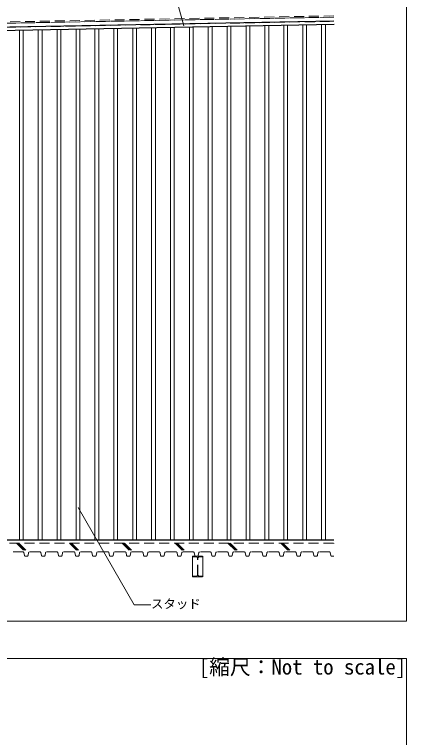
# Model space of a CAD drawing. Units: millimetres on the paper, with parts at other scales. Extents: x -195 to 195, y -140 to 138.
# Drawn here: x -49.2 to -2, y 3 to 90.1 of the extents above; entities that cross this region are included whole.
import ezdxf
from ezdxf.enums import TextEntityAlignment as Align

# ---------------------------------------------------------------- set-up
doc = ezdxf.new("R2010")
doc.units = ezdxf.units.MM
doc.linetypes.add('DASHED1', pattern=[1.8, 1.2, -0.6])
doc.linetypes.add('DASHED3', pattern=[4, 3, -1])
for name, color, linetype, lineweight in [('A-2_スタッド', 3, 'Continuous', 18), ('A-3_ランナー', 2, 'Continuous', 25), ('A-4_補強材', 4, 'DASHED1', 9), ('A-6_文字・矢印', 7, 'Continuous', 18), ('A-9_躯体他', 4, 'DASHED1', 9), ('F-3_ランナー', 4, 'Continuous', 9)]:
    doc.layers.add(name, color=color, linetype=linetype, lineweight=lineweight)
doc.layers.add('F-6_文字・矢印', color=4, linetype='Continuous')
doc.styles.add('ＭＳ ゴシック', font='')
doc.styles.get('ＭＳ ゴシック').set_extended_font_data('MS Gothic')

msp = doc.modelspace()

# ---------------------------------------------------------------- linework, layer by layer
at = {"layer": 'A-2_スタッド'}
for p, q in [((-48.574, 26.781), (-48.574, 88.187)), ((-48.124, 26.781), (-48.124, 88.196)), ((-46.299, 26.781), (-46.299, 88.229)), ((-45.849, 26.781), (-45.849, 88.238)), ((-44.024, 26.781), (-44.024, 88.271)), ((-43.574, 26.781), (-43.574, 88.28)), ((-41.749, 26.781), (-41.749, 88.313)), ((-41.299, 26.781), (-41.299, 88.321)), ((-39.474, 26.781), (-39.474, 88.355)), ((-39.024, 26.781), (-39.024, 88.363)), ((-37.199, 26.781), (-37.199, 88.397)), ((-36.749, 26.781), (-36.749, 88.405)), ((-34.924, 26.781), (-34.924, 88.439)), ((-34.474, 26.781), (-34.474, 88.447)), ((-32.649, 26.781), (-32.649, 88.481)), ((-32.199, 26.781), (-32.199, 88.489)), ((-30.374, 26.781), (-30.374, 88.523)), ((-29.924, 26.781), (-29.924, 88.531)), ((-28.099, 26.781), (-28.099, 88.565)), ((-27.649, 26.781), (-27.649, 88.573)), ((-25.824, 26.781), (-25.824, 88.607)), ((-25.374, 26.781), (-25.374, 88.615)), ((-23.549, 26.781), (-23.549, 88.649)), ((-23.099, 26.781), (-23.099, 88.657)), ((-21.274, 26.781), (-21.274, 88.691)), ((-20.824, 26.781), (-20.824, 88.699)), ((-18.999, 26.781), (-18.999, 88.733)), ((-18.549, 26.781), (-18.549, 88.741)), ((-16.724, 26.781), (-16.724, 88.775)), ((-16.274, 26.781), (-16.274, 88.783)), ((-14.449, 26.781), (-14.449, 88.817)), ((-13.999, 26.781), (-13.999, 88.825)), ((-12.174, 26.781), (-12.174, 88.859)), ((-11.724, 26.781), (-11.724, 88.867))]:
    msp.add_line(p, q, dxfattribs=at)
at = {"layer": 'A-3_ランナー'}
for p, q in [((-10.684, 88.886), (-73.592, 87.726)), ((-73.599, 26.781), (-10.7, 26.781))]:
    msp.add_line(p, q, dxfattribs=at)
msp.add_lwpolyline([(-10.691, 89.286), (-73.599, 88.126), (-73.592, 87.726)], dxfattribs=at)
at = {"layer": 'A-4_補強材'}
for p, q in [((-73.599, 88.626), (-10.7, 89.786)), ((-73.599, 88.126), (-10.691, 89.286))]:
    msp.add_line(p, q, dxfattribs=at)
at = {"layer": 'A-6_文字・矢印'}
for p, q in [((-31.731, 99.735), (-28.787, 88.749)), ((-34.731, 18.953), (-41.496, 30.671)), ((-32.731, 18.953), (-34.731, 18.953))]:
    msp.add_line(p, q, dxfattribs=at)
at = {"layer": 'A-9_躯体他'}
for p, q in [((-10.7, 89.946), (-74.599, 88.767)), ((-10.7, 89.786), (-74.599, 88.607)), ((-89.349, 26.381), (-10.7, 26.381)), ((-48.911, 26.381), (-47.861, 25.331)), ((-48.784, 26.381), (-47.734, 25.331)), ((-48.656, 26.381), (-47.606, 25.331)), ((-42.547, 26.381), (-41.497, 25.331)), ((-42.42, 26.381), (-41.37, 25.331)), ((-42.292, 26.381), (-41.242, 25.331)), ((-36.183, 26.381), (-35.133, 25.331)), ((-36.056, 26.381), (-35.006, 25.331)), ((-35.928, 26.381), (-34.878, 25.331)), ((-29.819, 26.381), (-28.769, 25.331)), ((-29.692, 26.381), (-28.642, 25.331)), ((-29.564, 26.381), (-28.514, 25.331)), ((-23.455, 26.381), (-22.405, 25.331)), ((-23.328, 26.381), (-22.278, 25.331)), ((-23.2, 26.381), (-22.15, 25.331)), ((-17.091, 26.381), (-16.041, 25.331)), ((-16.964, 26.381), (-15.914, 25.331)), ((-16.836, 26.381), (-15.786, 25.331)), ((-10.727, 26.381), (-10.7, 26.354)), ((-48.131, 25.331), (-49.417, 25.331)), ((-46.081, 25.331), (-47.367, 25.331)), ((-44.031, 25.331), (-45.317, 25.331)), ((-41.981, 25.331), (-43.267, 25.331)), ((-39.931, 25.331), (-41.217, 25.331)), ((-37.881, 25.331), (-39.167, 25.331)), ((-35.831, 25.331), (-37.117, 25.331)), ((-33.781, 25.331), (-35.067, 25.331)), ((-31.731, 25.331), (-33.017, 25.331)), ((-29.681, 25.331), (-30.967, 25.331)), ((-27.631, 25.331), (-28.917, 25.331)), ((-25.581, 25.331), (-26.867, 25.331)), ((-23.531, 25.331), (-24.817, 25.331)), ((-21.481, 25.331), (-22.767, 25.331)), ((-19.431, 25.331), (-20.717, 25.331)), ((-17.381, 25.331), (-18.667, 25.331)), ((-15.331, 25.331), (-16.617, 25.331)), ((-13.281, 25.331), (-14.567, 25.331)), ((-11.231, 25.331), (-12.517, 25.331)), ((-47.965, 24.911), (-48.033, 25.251)), ((-47.631, 24.831), (-47.867, 24.831)), ((-47.465, 25.251), (-47.533, 24.911)), ((-45.915, 24.911), (-45.983, 25.251)), ((-45.581, 24.831), (-45.817, 24.831)), ((-45.415, 25.251), (-45.483, 24.911)), ((-43.865, 24.911), (-43.933, 25.251)), ((-43.767, 24.831), (-43.649, 24.831)), ((-43.531, 24.831), (-43.649, 24.831)), ((-43.365, 25.251), (-43.433, 24.911)), ((-41.815, 24.911), (-41.883, 25.251)), ((-41.481, 24.831), (-41.717, 24.831)), ((-41.315, 25.251), (-41.383, 24.911)), ((-39.765, 24.911), (-39.833, 25.251)), ((-39.431, 24.831), (-39.667, 24.831)), ((-39.265, 25.251), (-39.333, 24.911)), ((-37.715, 24.911), (-37.783, 25.251)), ((-37.617, 24.831), (-37.499, 24.831)), ((-37.381, 24.831), (-37.499, 24.831)), ((-37.215, 25.251), (-37.283, 24.911)), ((-35.665, 24.911), (-35.733, 25.251)), ((-35.331, 24.831), (-35.567, 24.831)), ((-35.165, 25.251), (-35.233, 24.911)), ((-33.615, 24.911), (-33.683, 25.251)), ((-33.281, 24.831), (-33.517, 24.831)), ((-33.115, 25.251), (-33.183, 24.911)), ((-31.565, 24.911), (-31.633, 25.251)), ((-31.467, 24.831), (-31.349, 24.831)), ((-31.231, 24.831), (-31.349, 24.831)), ((-31.065, 25.251), (-31.133, 24.911)), ((-29.515, 24.911), (-29.583, 25.251)), ((-29.181, 24.831), (-29.417, 24.831)), ((-29.015, 25.251), (-29.083, 24.911)), ((-27.724, 24.831), (-27.724, 24.741)), ((-27.724, 24.831), (-26.474, 24.831)), ((-27.279, 24.741), (-27.724, 24.741)), ((-27.465, 24.911), (-27.533, 25.251)), ((-27.131, 24.831), (-27.367, 24.831)), ((-27.129, 22.571), (-27.129, 24.591)), ((-27.069, 22.571), (-27.069, 24.591)), ((-26.965, 25.251), (-27.033, 24.911)), ((-26.919, 24.741), (-26.474, 24.741)), ((-26.474, 24.831), (-26.474, 24.741)), ((-25.415, 24.911), (-25.483, 25.251)), ((-25.317, 24.831), (-25.199, 24.831)), ((-25.081, 24.831), (-25.199, 24.831)), ((-24.915, 25.251), (-24.983, 24.911)), ((-23.365, 24.911), (-23.433, 25.251)), ((-23.031, 24.831), (-23.267, 24.831)), ((-22.865, 25.251), (-22.933, 24.911)), ((-21.315, 24.911), (-21.383, 25.251)), ((-20.981, 24.831), (-21.217, 24.831)), ((-20.815, 25.251), (-20.883, 24.911)), ((-19.265, 24.911), (-19.333, 25.251)), ((-19.167, 24.831), (-19.049, 24.831)), ((-18.931, 24.831), (-19.049, 24.831)), ((-18.765, 25.251), (-18.833, 24.911)), ((-17.215, 24.911), (-17.283, 25.251)), ((-16.881, 24.831), (-17.117, 24.831)), ((-16.715, 25.251), (-16.783, 24.911)), ((-15.165, 24.911), (-15.233, 25.251)), ((-14.831, 24.831), (-15.067, 24.831)), ((-14.665, 25.251), (-14.733, 24.911)), ((-13.115, 24.911), (-13.183, 25.251)), ((-13.017, 24.831), (-12.899, 24.831)), ((-12.781, 24.831), (-12.899, 24.831)), ((-12.615, 25.251), (-12.683, 24.911)), ((-11.065, 24.911), (-11.133, 25.251)), ((-10.731, 24.831), (-10.967, 24.831)), ((-27.279, 22.421), (-27.724, 22.421)), ((-27.724, 22.421), (-27.724, 22.331)), ((-27.724, 22.331), (-26.474, 22.331)), ((-26.919, 22.421), (-26.474, 22.421)), ((-26.474, 22.421), (-26.474, 22.331))]:
    msp.add_line(p, q, dxfattribs=at)
at = {"layer": 'A-9_躯体他', "linetype": 'DASHED3'}
for p, q in [((-27.724, 24.741), (-27.724, 22.421)), ((-26.474, 22.421), (-26.474, 24.741))]:
    msp.add_line(p, q, dxfattribs=at)
at = {"layer": 'A-9_躯体他'}
for centre, radius, start, end in [((-48.131, 25.231), 0.1, 11.30993, 90), ((-47.367, 25.231), 0.1, 90, 168.69007), ((-46.081, 25.231), 0.1, 11.30993, 90), ((-45.317, 25.231), 0.1, 90, 168.69007), ((-44.031, 25.231), 0.1, 11.30993, 90), ((-43.267, 25.231), 0.1, 90, 168.69007), ((-41.981, 25.231), 0.1, 11.30993, 90), ((-41.217, 25.231), 0.1, 90, 168.69007), ((-39.931, 25.231), 0.1, 11.30993, 90), ((-39.167, 25.231), 0.1, 90, 168.69007), ((-37.881, 25.231), 0.1, 11.30993, 90), ((-37.117, 25.231), 0.1, 90, 168.69007), ((-35.831, 25.231), 0.1, 11.30993, 90), ((-35.067, 25.231), 0.1, 90, 168.69007), ((-33.781, 25.231), 0.1, 11.30993, 90), ((-33.017, 25.231), 0.1, 90, 168.69007), ((-31.731, 25.231), 0.1, 11.30993, 90), ((-30.967, 25.231), 0.1, 90, 168.69007), ((-29.681, 25.231), 0.1, 11.30993, 90), ((-28.917, 25.231), 0.1, 90, 168.69007), ((-27.631, 25.231), 0.1, 11.30993, 90), ((-26.867, 25.231), 0.1, 90, 168.69007), ((-25.581, 25.231), 0.1, 11.30993, 90), ((-24.817, 25.231), 0.1, 90, 168.69007), ((-23.531, 25.231), 0.1, 11.30993, 90), ((-22.767, 25.231), 0.1, 90, 168.69007), ((-21.481, 25.231), 0.1, 11.30993, 90), ((-20.717, 25.231), 0.1, 90, 168.69007), ((-19.431, 25.231), 0.1, 11.30993, 90), ((-18.667, 25.231), 0.1, 90, 168.69007), ((-17.381, 25.231), 0.1, 11.30993, 90), ((-16.617, 25.231), 0.1, 90, 168.69007), ((-15.331, 25.231), 0.1, 11.30993, 90), ((-14.567, 25.231), 0.1, 90, 168.69007), ((-13.281, 25.231), 0.1, 11.30993, 90), ((-12.517, 25.231), 0.1, 90, 168.69007), ((-11.231, 25.231), 0.1, 11.30993, 90), ((-47.867, 24.931), 0.1, 191.30993, 270), ((-47.631, 24.931), 0.1, 270, 348.69007), ((-45.817, 24.931), 0.1, 191.30993, 270), ((-45.581, 24.931), 0.1, 270, 348.69007), ((-43.767, 24.931), 0.1, 191.30993, 270), ((-43.531, 24.931), 0.1, 270, 348.69007), ((-41.717, 24.931), 0.1, 191.30993, 270), ((-41.481, 24.931), 0.1, 270, 348.69007), ((-39.667, 24.931), 0.1, 191.30993, 270), ((-39.431, 24.931), 0.1, 270, 348.69007), ((-37.617, 24.931), 0.1, 191.30993, 270), ((-37.381, 24.931), 0.1, 270, 348.69007), ((-35.567, 24.931), 0.1, 191.30993, 270), ((-35.331, 24.931), 0.1, 270, 348.69007), ((-33.517, 24.931), 0.1, 191.30993, 270), ((-33.281, 24.931), 0.1, 270, 348.69007), ((-31.467, 24.931), 0.1, 191.30993, 270), ((-31.231, 24.931), 0.1, 270, 348.69007), ((-29.417, 24.931), 0.1, 191.30993, 270), ((-29.181, 24.931), 0.1, 270, 348.69007), ((-27.367, 24.931), 0.1, 191.30993, 270), ((-27.279, 24.591), 0.15, 0, 90), ((-27.131, 24.931), 0.1, 270, 348.69007), ((-26.919, 24.591), 0.15, 90, 180), ((-25.317, 24.931), 0.1, 191.30993, 270), ((-25.081, 24.931), 0.1, 270, 348.69007), ((-23.267, 24.931), 0.1, 191.30993, 270), ((-23.031, 24.931), 0.1, 270, 348.69007), ((-21.217, 24.931), 0.1, 191.30993, 270), ((-20.981, 24.931), 0.1, 270, 348.69007), ((-19.167, 24.931), 0.1, 191.30993, 270), ((-18.931, 24.931), 0.1, 270, 348.69007), ((-17.117, 24.931), 0.1, 191.30993, 270), ((-16.881, 24.931), 0.1, 270, 348.69007), ((-15.067, 24.931), 0.1, 191.30993, 270), ((-14.831, 24.931), 0.1, 270, 348.69007), ((-13.017, 24.931), 0.1, 191.30993, 270), ((-12.781, 24.931), 0.1, 270, 348.69007), ((-10.967, 24.931), 0.1, 191.30993, 270), ((-10.731, 24.931), 0.1, 270, 287.94111), ((-27.279, 22.571), 0.15, 270, 0), ((-26.919, 22.571), 0.15, 180, 270)]:
    msp.add_arc(centre, radius, start, end, dxfattribs=at)
at = {"layer": 'F-3_ランナー', "color": 3, "lineweight": 18}
for p, q in [((-1.954, 102.506), (-1.954, 17.006)), ((-96.454, 17.006), (-1.954, 17.006)), ((-96.454, 12.506), (-1.954, 12.506)), ((-1.954, 12.506), (-1.954, -95.494))]:
    msp.add_line(p, q, dxfattribs=at)

# ---------------------------------------------------------------- texts
at = {"layer": 'A-6_文字・矢印', "style": 'ＭＳ ゴシック'}
msp.add_text('スタッド', height=1.1, dxfattribs=at).set_placement((-32.731, 18.203), align=Align.BOTTOM_LEFT)
at = {"layer": 'F-6_文字・矢印', "style": 'ＭＳ ゴシック'}
msp.add_text('[縮尺：Not to scale]', height=1.833, dxfattribs=at).set_placement((-26.964, 10.006), align=Align.BOTTOM_LEFT)

doc.saveas('drawing.dxf')
